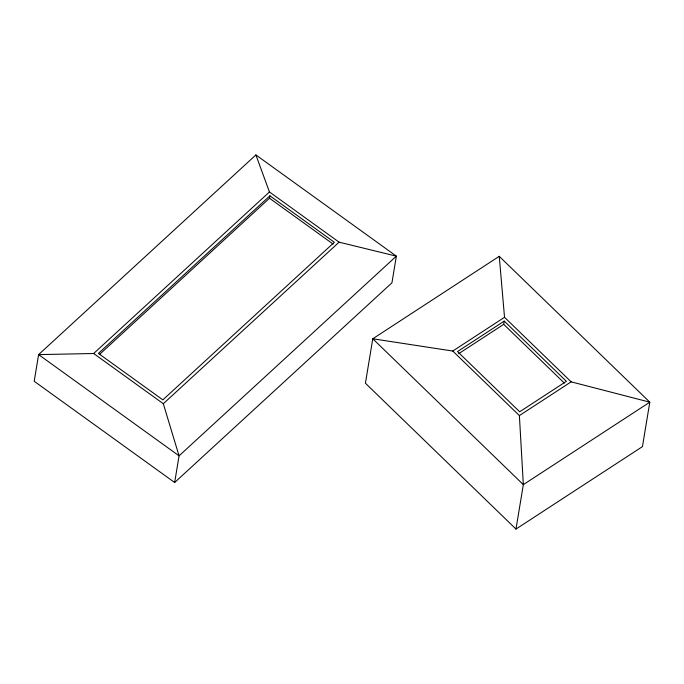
<?xml version="1.0" encoding="UTF-8"?>
<svg xmlns="http://www.w3.org/2000/svg" width="684" height="684" viewBox="0 0 684 684"><rect width="100%" height="100%" fill="white"/><g stroke="black" fill="none" stroke-linecap="round" stroke-linejoin="round"><path stroke-width="1.03" d="M174.651 482.502L179.063 455.843L163.314 403.714L93.657 353.508L38.612 354.611L34.2 381.27L174.651 482.502L391.941 282.808L396.352 256.149L255.901 154.926L38.612 354.611L179.063 455.843L396.352 256.149L339.093 242.17L269.436 191.965L255.901 154.926M99.573 354.397L269.496 198.232L269.898 195.812L334.348 242.256L162.852 399.866L98.402 353.423L269.898 195.812M458.75 353.645L503.706 324.336L504.236 321.104L566.395 381.321L519.678 411.785L457.519 351.559L504.236 321.104M515.975 529.074L523.337 484.648L519.387 415.59L452.765 351.046L372.78 338.777L365.418 383.211L515.975 529.074L642.447 446.618L649.8 402.183L499.243 256.32L372.78 338.777L523.337 484.648L649.8 402.183L571.149 381.843L504.527 317.299L499.243 256.32M93.657 353.508L269.436 191.965M163.314 403.714L339.093 242.17M452.765 351.046L504.527 317.299M519.387 415.59L571.149 381.843M269.496 198.232L333.091 244.06M503.706 324.336L564.326 383.066"/></g></svg>
